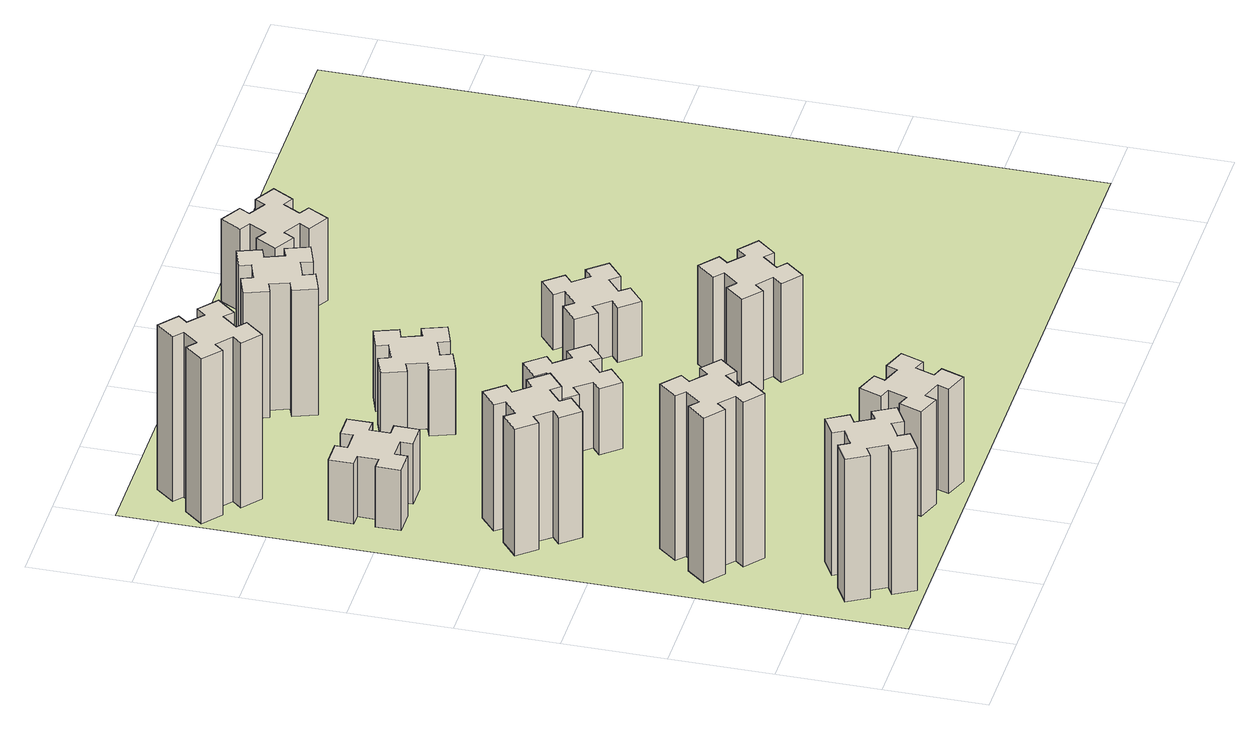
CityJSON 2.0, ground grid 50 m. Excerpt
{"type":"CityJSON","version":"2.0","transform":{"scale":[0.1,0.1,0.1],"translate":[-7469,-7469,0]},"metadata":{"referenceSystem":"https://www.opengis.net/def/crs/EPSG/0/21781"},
"CityObjects":{
"building1":{"type":"Building","attributes":{"class":"1000","function":"1000","usage":"1000","yearOfConstruction":2016,"roofType":"1000","measuredHeight":78,"storeysAboveGround":30,"storeysBelowGround":0},"geometry":[{"type":"Solid","lod":"1","boundaries":[[[[0,1,2,3,4,5,6,7,8,9,10,11,12,13,14,15,16,17,18,19]],[[17,16,20,21]],[[16,15,22,20]],[[15,14,23,22]],[[14,13,24,23]],[[13,12,25,24]],[[12,11,26,25]],[[11,10,27,26]],[[10,9,28,27]],[[9,8,29,28]],[[8,7,30,29]],[[7,6,31,30]],[[6,5,32,31]],[[5,4,33,32]],[[4,3,34,33]],[[3,2,35,34]],[[2,1,36,35]],[[1,0,37,36]],[[0,19,38,37]],[[19,18,39,38]],[[18,17,21,39]],[[24,25,26,27,28,29,30,31,32,33,34,35,36,37,38,39,21,20,22,23]]]]}]},
"building2":{"type":"Building","attributes":{"class":"1000","function":"1000","usage":"1000","yearOfConstruction":2016,"roofType":"1000","measuredHeight":90,"storeysAboveGround":30,"storeysBelowGround":0},"geometry":[{"type":"Solid","lod":"1","boundaries":[[[[40,41,42,43,44,45,46,47,48,49,50,51,52,53,54,55,56,57,58,59]],[[57,56,60,61]],[[56,55,62,60]],[[55,54,63,62]],[[54,53,64,63]],[[53,52,65,64]],[[52,51,66,65]],[[51,50,67,66]],[[50,49,68,67]],[[49,48,69,68]],[[48,47,70,69]],[[47,46,71,70]],[[46,45,72,71]],[[45,44,73,72]],[[44,43,74,73]],[[43,42,75,74]],[[42,41,76,75]],[[41,40,77,76]],[[40,59,78,77]],[[59,58,79,78]],[[58,57,61,79]],[[64,65,66,67,68,69,70,71,72,73,74,75,76,77,78,79,61,60,62,63]]]]}]},
"building3":{"type":"Building","attributes":{"class":"1000","function":"1000","usage":"1000","yearOfConstruction":2016,"roofType":"1000","measuredHeight":69,"storeysAboveGround":30,"storeysBelowGround":0},"geometry":[{"type":"Solid","lod":"1","boundaries":[[[[80,81,82,83,84,85,86,87,88,89,90,91,92,93,94,95,96,97,98,99]],[[97,96,100,101]],[[96,95,102,100]],[[95,94,103,102]],[[94,93,104,103]],[[93,92,105,104]],[[92,91,106,105]],[[91,90,107,106]],[[90,89,108,107]],[[89,88,109,108]],[[88,87,110,109]],[[87,86,111,110]],[[86,85,112,111]],[[85,84,113,112]],[[84,83,114,113]],[[83,82,115,114]],[[82,81,116,115]],[[81,80,117,116]],[[80,99,118,117]],[[99,98,119,118]],[[98,97,101,119]],[[104,105,106,107,108,109,110,111,112,113,114,115,116,117,118,119,101,100,102,103]]]]}]},
"building4":{"type":"Building","attributes":{"class":"1000","function":"1000","usage":"1000","yearOfConstruction":2016,"roofType":"1000","measuredHeight":33,"storeysAboveGround":30,"storeysBelowGround":0},"geometry":[{"type":"Solid","lod":"1","boundaries":[[[[120,121,122,123,124,125,126,127,128,129,130,131,132,133,134,135,136,137,138,139]],[[137,136,140,141]],[[136,135,142,140]],[[135,134,143,142]],[[134,133,144,143]],[[133,132,145,144]],[[132,131,146,145]],[[131,130,147,146]],[[130,129,148,147]],[[129,128,149,148]],[[128,127,150,149]],[[127,126,151,150]],[[126,125,152,151]],[[125,124,153,152]],[[124,123,154,153]],[[123,122,155,154]],[[122,121,156,155]],[[121,120,157,156]],[[120,139,158,157]],[[139,138,159,158]],[[138,137,141,159]],[[144,145,146,147,148,149,150,151,152,153,154,155,156,157,158,159,141,140,142,143]]]]}]},
"building5":{"type":"Building","attributes":{"class":"1000","function":"1000","usage":"1000","yearOfConstruction":2016,"roofType":"1000","measuredHeight":57,"storeysAboveGround":30,"storeysBelowGround":0},"geometry":[{"type":"Solid","lod":"1","boundaries":[[[[160,161,162,163,164,165,166,167,168,169,170,171,172,173,174,175,176,177,178,179]],[[177,176,180,181]],[[176,175,182,180]],[[175,174,183,182]],[[174,173,184,183]],[[173,172,185,184]],[[172,171,186,185]],[[171,170,187,186]],[[170,169,188,187]],[[169,168,189,188]],[[168,167,190,189]],[[167,166,191,190]],[[166,165,192,191]],[[165,164,193,192]],[[164,163,194,193]],[[163,162,195,194]],[[162,161,196,195]],[[161,160,197,196]],[[160,179,198,197]],[[179,178,199,198]],[[178,177,181,199]],[[184,185,186,187,188,189,190,191,192,193,194,195,196,197,198,199,181,180,182,183]]]]}]},
"building6":{"type":"Building","attributes":{"class":"1000","function":"1000","usage":"1000","yearOfConstruction":2016,"roofType":"1000","measuredHeight":90,"storeysAboveGround":30,"storeysBelowGround":0},"geometry":[{"type":"Solid","lod":"1","boundaries":[[[[200,201,202,203,204,205,206,207,208,209,210,211,212,213,214,215,216,217,218,219]],[[217,216,220,221]],[[216,215,222,220]],[[215,214,223,222]],[[214,213,224,223]],[[213,212,225,224]],[[212,211,226,225]],[[211,210,227,226]],[[210,209,228,227]],[[209,208,229,228]],[[208,207,230,229]],[[207,206,231,230]],[[206,205,232,231]],[[205,204,233,232]],[[204,203,234,233]],[[203,202,235,234]],[[202,201,236,235]],[[201,200,237,236]],[[200,219,238,237]],[[219,218,239,238]],[[218,217,221,239]],[[224,225,226,227,228,229,230,231,232,233,234,235,236,237,238,239,221,220,222,223]]]]}]},
"building7":{"type":"Building","attributes":{"class":"1000","function":"1000","usage":"1000","yearOfConstruction":2016,"roofType":"1000","measuredHeight":33,"storeysAboveGround":30,"storeysBelowGround":0},"geometry":[{"type":"Solid","lod":"1","boundaries":[[[[240,241,242,243,244,245,246,247,248,249,250,251,252,253,254,255,256,257,258,259]],[[257,256,260,261]],[[256,255,262,260]],[[255,254,263,262]],[[254,253,264,263]],[[253,252,265,264]],[[252,251,266,265]],[[251,250,267,266]],[[250,249,268,267]],[[249,248,269,268]],[[248,247,270,269]],[[247,246,271,270]],[[246,245,272,271]],[[245,244,273,272]],[[244,243,274,273]],[[243,242,275,274]],[[242,241,276,275]],[[241,240,277,276]],[[240,259,278,277]],[[259,258,279,278]],[[258,257,261,279]],[[264,265,266,267,268,269,270,271,272,273,274,275,276,277,278,279,261,260,262,263]]]]}]},
"building8":{"type":"Building","attributes":{"class":"1000","function":"1000","usage":"1000","yearOfConstruction":2016,"roofType":"1000","measuredHeight":36,"storeysAboveGround":30,"storeysBelowGround":0},"geometry":[{"type":"Solid","lod":"1","boundaries":[[[[280,281,282,283,284,285,286,287,288,289,290,291,292,293,294,295,296,297,298,299]],[[297,296,300,301]],[[296,295,302,300]],[[295,294,303,302]],[[294,293,304,303]],[[293,292,305,304]],[[292,291,306,305]],[[291,290,307,306]],[[290,289,308,307]],[[289,288,309,308]],[[288,287,310,309]],[[287,286,311,310]],[[286,285,312,311]],[[285,284,313,312]],[[284,283,314,313]],[[283,282,315,314]],[[282,281,316,315]],[[281,280,317,316]],[[280,299,318,317]],[[299,298,319,318]],[[298,297,301,319]],[[304,305,306,307,308,309,310,311,312,313,314,315,316,317,318,319,301,300,302,303]]]]}]},
"building9":{"type":"Building","attributes":{"class":"1000","function":"1000","usage":"1000","yearOfConstruction":2016,"roofType":"1000","measuredHeight":36,"storeysAboveGround":30,"storeysBelowGround":0},"geometry":[{"type":"Solid","lod":"1","boundaries":[[[[320,321,322,323,324,325,326,327,328,329,330,331,332,333,334,335,336,337,338,339]],[[337,336,340,341]],[[336,335,342,340]],[[335,334,343,342]],[[334,333,344,343]],[[333,332,345,344]],[[332,331,346,345]],[[331,330,347,346]],[[330,329,348,347]],[[329,328,349,348]],[[328,327,350,349]],[[327,326,351,350]],[[326,325,352,351]],[[325,324,353,352]],[[324,323,354,353]],[[323,322,355,354]],[[322,321,356,355]],[[321,320,357,356]],[[320,339,358,357]],[[339,338,359,358]],[[338,337,341,359]],[[344,345,346,347,348,349,350,351,352,353,354,355,356,357,358,359,341,340,342,343]]]]}]},
"building10":{"type":"Building","attributes":{"class":"1000","function":"1000","usage":"1000","yearOfConstruction":2016,"roofType":"1000","measuredHeight":69,"storeysAboveGround":30,"storeysBelowGround":0},"geometry":[{"type":"Solid","lod":"1","boundaries":[[[[360,361,362,363,364,365,366,367,368,369,370,371,372,373,374,375,376,377,378,379]],[[377,376,380,381]],[[376,375,382,380]],[[375,374,383,382]],[[374,373,384,383]],[[373,372,385,384]],[[372,371,386,385]],[[371,370,387,386]],[[370,369,388,387]],[[369,368,389,388]],[[368,367,390,389]],[[367,366,391,390]],[[366,365,392,391]],[[365,364,393,392]],[[364,363,394,393]],[[363,362,395,394]],[[362,361,396,395]],[[361,360,397,396]],[[360,379,398,397]],[[379,378,399,398]],[[378,377,381,399]],[[384,385,386,387,388,389,390,391,392,393,394,395,396,397,398,399,381,380,382,383]]]]}]},
"building11":{"type":"Building","attributes":{"class":"1000","function":"1000","usage":"1000","yearOfConstruction":2016,"roofType":"1000","measuredHeight":54,"storeysAboveGround":30,"storeysBelowGround":0},"geometry":[{"type":"Solid","lod":"1","boundaries":[[[[400,401,402,403,404,405,406,407,408,409,410,411,412,413,414,415,416,417,418,419]],[[417,416,420,421]],[[416,415,422,420]],[[415,414,423,422]],[[414,413,424,423]],[[413,412,425,424]],[[412,411,426,425]],[[411,410,427,426]],[[410,409,428,427]],[[409,408,429,428]],[[408,407,430,429]],[[407,406,431,430]],[[406,405,432,431]],[[405,404,433,432]],[[404,403,434,433]],[[403,402,435,434]],[[402,401,436,435]],[[401,400,437,436]],[[400,419,438,437]],[[419,418,439,438]],[[418,417,421,439]],[[424,425,426,427,428,429,430,431,432,433,434,435,436,437,438,439,421,420,422,423]]]]}]},
"building12":{"type":"Building","attributes":{"class":"1000","function":"1000","usage":"1000","yearOfConstruction":2016,"roofType":"1000","measuredHeight":30,"storeysAboveGround":30,"storeysBelowGround":0},"geometry":[{"type":"Solid","lod":"1","boundaries":[[[[440,441,442,443,444,445,446,447,448,449,450,451,452,453,454,455,456,457,458,459]],[[457,456,460,461]],[[456,455,462,460]],[[455,454,463,462]],[[454,453,464,463]],[[453,452,465,464]],[[452,451,466,465]],[[451,450,467,466]],[[450,449,468,467]],[[449,448,469,468]],[[448,447,470,469]],[[447,446,471,470]],[[446,445,472,471]],[[445,444,473,472]],[[444,443,474,473]],[[443,442,475,474]],[[442,441,476,475]],[[441,440,477,476]],[[440,459,478,477]],[[459,458,479,478]],[[458,457,461,479]],[[464,465,466,467,468,469,470,471,472,473,474,475,476,477,478,479,461,460,462,463]]]]}]},
"building13":{"type":"Building","attributes":{"class":"1000","function":"1000","usage":"1000","yearOfConstruction":2016,"roofType":"1000","measuredHeight":45,"storeysAboveGround":30,"storeysBelowGround":0},"geometry":[{"type":"Solid","lod":"1","boundaries":[[[[480,481,482,483,484,485,486,487,488,489,490,491,492,493,494,495,496,497,498,499]],[[497,496,500,501]],[[496,495,502,500]],[[495,494,503,502]],[[494,493,504,503]],[[493,492,505,504]],[[492,491,506,505]],[[491,490,507,506]],[[490,489,508,507]],[[489,488,509,508]],[[488,487,510,509]],[[487,486,511,510]],[[486,485,512,511]],[[485,484,513,512]],[[484,483,514,513]],[[483,482,515,514]],[[482,481,516,515]],[[481,480,517,516]],[[480,499,518,517]],[[499,498,519,518]],[[498,497,501,519]],[[504,505,506,507,508,509,510,511,512,513,514,515,516,517,518,519,501,500,502,503]]]]}]},
"landuse1":{"type":"LandUse","attributes":{"name":"plot1","function":"1010"},"geometry":[{"type":"MultiSurface","lod":"1","boundaries":[[[520,521,522,523]]]}]}
},
"vertices":[
[255,264,0],[305,177,0],[253,147,0],[313,43,0],[417,103,0],[387,155,0],[474,205,0],[504,153,0],[608,213,0],[548,317,0],[496,287,0],[446,374,0],[498,404,0],[438,508,0],[334,448,0],[364,396,0],[277,346,0],[247,398,0],[143,338,0],[203,234,0],[277,346,780],[247,398,780],[364,396,780],[334,448,780],[438,508,780],[498,404,780],[446,374,780],[496,287,780],[548,317,780],[608,213,780],[504,153,780],[474,205,780],[387,155,780],[417,103,780],[313,43,780],[253,147,780],[305,177,780],[255,264,780],[203,234,780],[143,338,780],
[484,1067,0],[408,1132,0],[446,1178,0],[354,1255,0],[277,1163,0],[323,1124,0],[259,1048,0],[213,1086,0],[136,994,0],[228,917,0],[266,963,0],[343,899,0],[304,853,0],[396,776,0],[473,868,0],[427,906,0],[492,983,0],[538,944,0],[615,1036,0],[523,1113,0],[492,983,900],[538,944,900],[427,906,900],[473,868,900],[396,776,900],[304,853,900],[343,899,900],[266,963,900],[228,917,900],[136,994,900],[213,1086,900],[259,1048,900],[323,1124,900],[277,1163,900],[354,1255,900],[446,1178,900],[408,1132,900],[484,1067,900],[523,1113,900],[615,1036,900],
[492,1888,0],[427,1964,0],[473,2003,0],[396,2095,0],[304,2018,0],[343,1972,0],[266,1907,0],[228,1953,0],[136,1876,0],[213,1784,0],[259,1823,0],[323,1746,0],[277,1708,0],[354,1616,0],[446,1693,0],[408,1739,0],[484,1803,0],[523,1757,0],[615,1834,0],[538,1926,0],[484,1803,690],[523,1757,690],[408,1739,690],[446,1693,690],[354,1616,690],[277,1708,690],[323,1746,690],[259,1823,690],[213,1784,690],[136,1876,690],[228,1953,690],[266,1907,690],[343,1972,690],[304,2018,690],[396,2095,690],[473,2003,690],[427,1964,690],[492,1888,690],[538,1926,690],[615,1834,690],
[485,2545,0],[485,2645,0],[545,2645,0],[545,2765,0],[425,2765,0],[425,2705,0],[325,2705,0],[325,2765,0],[205,2765,0],[205,2645,0],[265,2645,0],[265,2545,0],[205,2545,0],[205,2425,0],[325,2425,0],[325,2485,0],[425,2485,0],[425,2425,0],[545,2425,0],[545,2545,0],[425,2485,330],[425,2425,330],[325,2485,330],[325,2425,330],[205,2425,330],[205,2545,330],[265,2545,330],[265,2645,330],[205,2645,330],[205,2765,330],[325,2765,330],[325,2705,330],[425,2705,330],[425,2765,330],[545,2765,330],[545,2645,330],[485,2645,330],[485,2545,330],[545,2545,330],[545,2425,330],
[1029,360,0],[995,266,0],[939,287,0],[897,174,0],[1010,133,0],[1031,189,0],[1125,155,0],[1104,99,0],[1217,57,0],[1258,170,0],[1202,191,0],[1236,285,0],[1292,264,0],[1333,377,0],[1220,418,0],[1200,362,0],[1106,396,0],[1127,452,0],[1014,493,0],[973,380,0],[1106,396,570],[1127,452,570],[1200,362,570],[1220,418,570],[1333,377,570],[1292,264,570],[1236,285,570],[1202,191,570],[1258,170,570],[1217,57,570],[1104,99,570],[1125,155,570],[1031,189,570],[1010,133,570],[897,174,570],[939,287,570],[995,266,570],[1029,360,570],[973,380,570],[1014,493,570],
[384,3387,0],[308,3452,0],[346,3498,0],[254,3575,0],[177,3483,0],[223,3444,0],[159,3368,0],[113,3406,0],[36,3314,0],[128,3237,0],[166,3283,0],[243,3219,0],[204,3173,0],[296,3096,0],[373,3188,0],[327,3226,0],[392,3303,0],[438,3264,0],[515,3356,0],[423,3433,0],[392,3303,900],[438,3264,900],[327,3226,900],[373,3188,900],[296,3096,900],[204,3173,900],[243,3219,900],[166,3283,900],[128,3237,900],[36,3314,900],[113,3406,900],[159,3368,900],[223,3444,900],[177,3483,900],[254,3575,900],[346,3498,900],[308,3452,900],[384,3387,900],[423,3433,900],[515,3356,900],
[1083,1332,0],[1006,1267,0],[968,1313,0],[876,1236,0],[953,1144,0],[999,1183,0],[1063,1106,0],[1017,1068,0],[1094,976,0],[1186,1053,0],[1148,1099,0],[1224,1163,0],[1263,1117,0],[1355,1194,0],[1278,1286,0],[1232,1248,0],[1167,1324,0],[1213,1363,0],[1136,1455,0],[1044,1378,0],[1167,1324,330],[1213,1363,330],[1232,1248,330],[1278,1286,330],[1355,1194,330],[1263,1117,330],[1224,1163,330],[1148,1099,330],[1186,1053,330],[1094,976,330],[1017,1068,330],[1063,1106,330],[999,1183,330],[953,1144,330],[876,1236,330],[968,1313,330],[1006,1267,330],[1083,1332,330],[1044,1378,330],[1136,1455,330],
[1083,1972,0],[1006,1907,0],[968,1953,0],[876,1876,0],[953,1784,0],[999,1823,0],[1063,1746,0],[1017,1708,0],[1094,1616,0],[1186,1693,0],[1148,1739,0],[1224,1803,0],[1263,1757,0],[1355,1834,0],[1278,1926,0],[1232,1888,0],[1167,1964,0],[1213,2003,0],[1136,2095,0],[1044,2018,0],[1167,1964,360],[1213,2003,360],[1232,1888,360],[1278,1926,360],[1355,1834,360],[1263,1757,360],[1224,1803,360],[1148,1739,360],[1186,1693,360],[1094,1616,360],[1017,1708,360],[1063,1746,360],[999,1823,360],[953,1784,360],[876,1876,360],[968,1953,360],[1006,1907,360],[1083,1972,360],[1044,2018,360],[1136,2095,360],
[1106,2475,0],[1200,2509,0],[1220,2453,0],[1333,2494,0],[1292,2607,0],[1236,2586,0],[1202,2680,0],[1258,2700,0],[1217,2813,0],[1104,2772,0],[1125,2716,0],[1031,2682,0],[1010,2738,0],[897,2697,0],[939,2584,0],[995,2605,0],[1029,2511,0],[973,2490,0],[1014,2377,0],[1127,2419,0],[1029,2511,360],[973,2490,360],[995,2605,360],[939,2584,360],[897,2697,360],[1010,2738,360],[1031,2682,360],[1125,2716,360],[1104,2772,360],[1217,2813,360],[1258,2700,360],[1202,2680,360],[1236,2586,360],[1292,2607,360],[1333,2494,360],[1220,2453,360],[1200,2509,360],[1106,2475,360],[1127,2419,360],[1014,2377,360],
[1125,3356,0],[1031,3322,0],[1010,3378,0],[897,3337,0],[939,3224,0],[995,3245,0],[1029,3151,0],[973,3130,0],[1014,3017,0],[1127,3059,0],[1106,3115,0],[1200,3149,0],[1220,3093,0],[1333,3134,0],[1292,3247,0],[1236,3226,0],[1202,3320,0],[1258,3340,0],[1217,3453,0],[1104,3412,0],[1202,3320,690],[1258,3340,690],[1236,3226,690],[1292,3247,690],[1333,3134,690],[1220,3093,690],[1200,3149,690],[1106,3115,690],[1127,3059,690],[1014,3017,690],[973,3130,690],[1029,3151,690],[995,3245,690],[939,3224,690],[897,3337,690],[1010,3378,690],[1031,3322,690],[1125,3356,690],[1104,3412,690],[1217,3453,690],
[1746,1163,0],[1823,1099,0],[1784,1053,0],[1876,976,0],[1953,1068,0],[1907,1106,0],[1972,1183,0],[2018,1144,0],[2095,1236,0],[2003,1313,0],[1964,1267,0],[1888,1332,0],[1926,1378,0],[1834,1455,0],[1757,1363,0],[1803,1324,0],[1739,1248,0],[1693,1286,0],[1616,1194,0],[1708,1117,0],[1739,1248,540],[1693,1286,540],[1803,1324,540],[1757,1363,540],[1834,1455,540],[1926,1378,540],[1888,1332,540],[1964,1267,540],[2003,1313,540],[2095,1236,540],[2018,1144,540],[1972,1183,540],[1907,1106,540],[1953,1068,540],[1876,976,540],[1784,1053,540],[1823,1099,540],[1746,1163,540],[1708,1117,540],[1616,1194,540],
[1972,1988,0],[1907,2064,0],[1953,2103,0],[1876,2195,0],[1784,2118,0],[1823,2072,0],[1746,2007,0],[1708,2053,0],[1616,1976,0],[1693,1884,0],[1739,1923,0],[1803,1846,0],[1757,1808,0],[1834,1716,0],[1926,1793,0],[1888,1839,0],[1964,1903,0],[2003,1857,0],[2095,1934,0],[2018,2026,0],[1964,1903,300],[2003,1857,300],[1888,1839,300],[1926,1793,300],[1834,1716,300],[1757,1808,300],[1803,1846,300],[1739,1923,300],[1693,1884,300],[1616,1976,300],[1708,2053,300],[1746,2007,300],[1823,2072,300],[1784,2118,300],[1876,2195,300],[1953,2103,300],[1907,2064,300],[1972,1988,300],[2018,2026,300],[2095,1934,300],
[1954,3506,0],[1867,3556,0],[1897,3608,0],[1793,3668,0],[1733,3564,0],[1785,3534,0],[1735,3447,0],[1683,3477,0],[1623,3373,0],[1727,3313,0],[1757,3365,0],[1844,3315,0],[1814,3263,0],[1918,3203,0],[1978,3307,0],[1926,3337,0],[1976,3424,0],[2028,3394,0],[2088,3498,0],[1984,3558,0],[1976,3424,450],[2028,3394,450],[1926,3337,450],[1978,3307,450],[1918,3203,450],[1814,3263,450],[1844,3315,450],[1757,3365,450],[1727,3313,450],[1623,3373,450],[1683,3477,450],[1735,3447,450],[1785,3534,450],[1733,3564,450],[1793,3668,450],[1897,3608,450],[1867,3556,450],[1954,3506,450],[1984,3558,450],[2088,3498,450],
[5,3705,0],[3705,3705,0],[3705,5,0],[5,5,0]
]}
